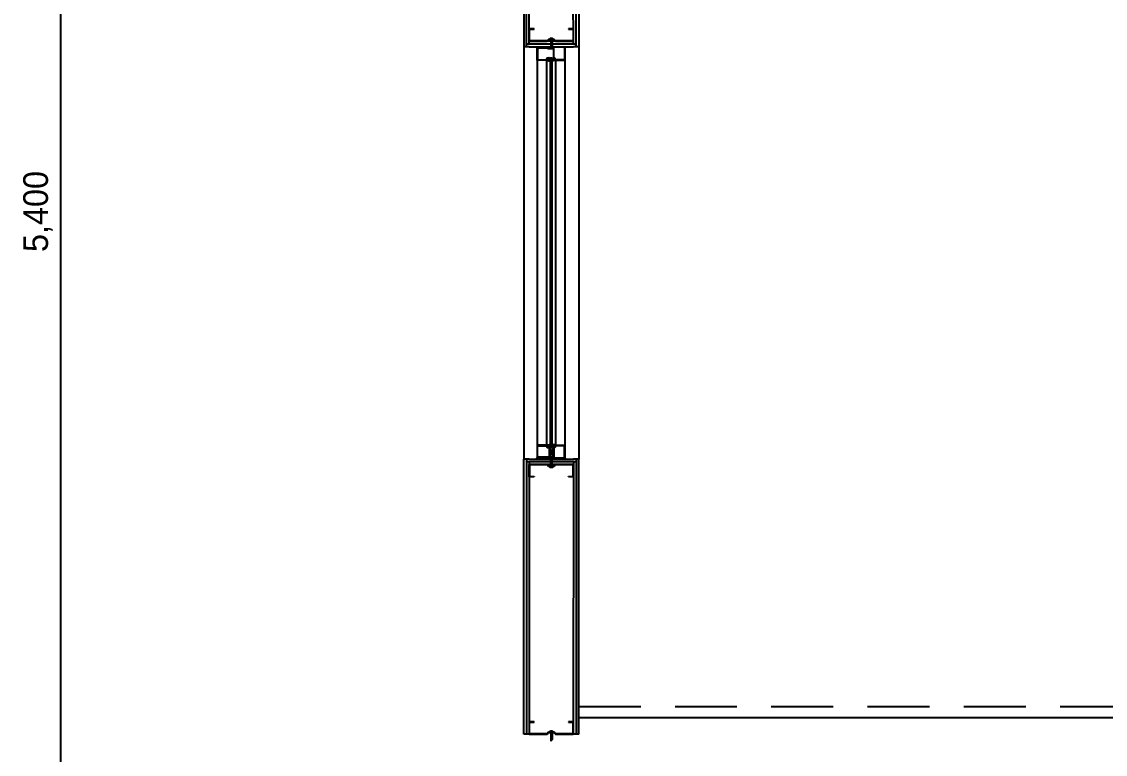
# Model space of a CAD drawing. Header units: millimetres. Extents: x 19868 to 801382, y -4805 to 85279.
# Drawn here: x 520762 to 524703, y 43005 to 45669 of the extents above; entities that cross this region are included whole.
import ezdxf

# ---------------------------------------------------------------- set-up
doc = ezdxf.new("R2010")
doc.units = ezdxf.units.MM
doc.header["$LTSCALE"] = 250
doc.linetypes.add('HID', pattern=[2.8, 1.8, -1])
doc.linetypes.add('HIDDEN', pattern=[9.525, 6.35, -3.175])
doc.layers.get('Defpoints').update_dxf_attribs({"color": 151})
for name, color, linetype in [('8입면선', 8, 'Continuous'), ('A-ELE-8', 8, 'Continuous'), ('A-FIN-8', 8, 'Continuous'), ('A-WALL-D', 7, 'Continuous'), ('CONTINUOUS', 2, 'Continuous'), ('GAGAM-DT', 7, 'Continuous'), ('Gasket', 7, 'Continuous'), ('GLASS', 7, 'Continuous'), ('PROFILE', 40, 'Continuous'), ('인테리어', 7, 'HIDDEN'), ('입면', 7, 'Continuous')]:
    doc.layers.add(name, color=color, linetype=linetype)
doc.layers.add('CK', color=221, linetype='Continuous', plot=False)
doc.styles.add('Gdim', font='')
doc.styles.get('Gdim').set_extended_font_data('Dotum')
doc.dimstyles.new('Gdim50', dxfattribs={"dimscale": 30, "dimtxt": 3, "dimasz": 6, "dimexe": 1.5, "dimexo": 2, "dimgap": 1, "dimtad": 1, "dimdec": 0, "dimzin": 0, "dimdsep": 46, "dimlunit": 6, "dimtxsty": 'Gdim', "dimblk": 'DOTSMALL', "dimcen": 1.5, "dimdle": 1.5, "dimclrd": 256, "dimclre": 256, "dimclrt": 256, "dimazin": 0, "dimtfac": 1, "dimtdec": 0, "dimtix": 1, "dimtmove": 2, "dimatfit": 3, "dimldrblk": 'DOTSMALL', "dimfxl": 1.5, "dimtolj": 1, "dimtzin": 0, "dimlwd": -1, "dimlwe": -1, "dimarcsym": 1})

# ---------------------------------------------------------------- blocks, each defined once
blk = doc.blocks.new('A$Cf68d5cad')
at = {"layer": 'CONTINUOUS', "color": 252}
for p, q in [((-21.9, 1496.9), (-21.9, 3.1)), ((78.1, 1496.9), (78.1, 3.1))]:
    blk.add_line(p, q, dxfattribs=at)
at = {"layer": 'Gasket'}
for p, q in [((-15.6, 1496.9), (-15.6, 1500)), ((-15.6, 1496.9), (71.9, 1500)), ((71.9, 1496.9), (71.9, 1500)), ((71.9, 1496.9), (-15.6, 1496.9)), ((12, 1450), (12, 50)), ((44.2, 1450), (44.2, 50)), ((21.9, 41.7), (34.4, 7.8)), ((34.4, 41.7), (21.9, 7.8)), ((-15.6, 3.1), (-15.6, 0)), ((71.9, 3.1), (-15.6, 3.1)), ((-15.6, 3.1), (71.9, 0)), ((71.9, 3.1), (71.9, 0))]:
    blk.add_line(p, q, dxfattribs=at)
for points in [[(24.1, 1452.2, 1.135031), (25, 1452.2), (25, 1453.5, 0.171765), (24.1, 1455.9), (22, 1457.9, 0.685209), (20.3, 1457.2), (20.3, 1452.6, -0.392801), (19.3, 1451.6), (17.9, 1451.6, -0.348913), (17, 1452.3), (16.5, 1454.6, -0.715366), (16.8, 1454.8), (17.2, 1454.5, 0.906596), (17.5, 1454.8), (16.2, 1456.4, 0.467885), (15.4, 1456.4), (14.3, 1455.1, 1), (14.6, 1454.8), (14.7, 1455, -0.782404), (15.1, 1454.8), (14.4, 1451.5, 1.387104), (14.4, 1451.5), (14.4, 1450.2, -0.336185), (14.2, 1450), (12.2, 1450, 0.414214), (12, 1449.8), (12, 1449.5, 0.39391), (12.6, 1448.9), (16.2, 1448.6), (20.3, 1448.1, -0.013091), (20.3, 1448.1), (22.5, 1447.7, -0.337777), (24.3, 1446, 1.032488), (25, 1446), (25, 1446.9, 0.117038), (24.9, 1447.3, 0.099588), (23.3, 1449.9, -0.120044), (22.8, 1451), (22.8, 1452.4, 0.143836), (22.5, 1453.5, -1.114612), (23.7, 1454.1, -0.087095), (24.1, 1452.1)], [(32.2, 1452.2, -1.034736), (31.3, 1452.2), (31.3, 1453.5, -0.199016), (32.3, 1455.9), (34.3, 1457.9, -0.685209), (35.9, 1457.2), (35.9, 1452.6, 0.392801), (36.9, 1451.6), (38.3, 1451.6, 0.348913), (39.3, 1452.3), (39.8, 1454.6, 0.715366), (39.5, 1454.8), (39.1, 1454.5, -0.906596), (38.8, 1454.8), (40.1, 1456.4, -0.467885), (40.8, 1456.4), (41.9, 1455.1, -1), (41.6, 1454.8), (41.5, 1455, 0.782404), (41.2, 1454.8), (41.8, 1451.5, -1.387104), (41.8, 1451.5), (41.8, 1450.2, 0.336185), (42.1, 1450), (44, 1450, -0.414214), (44.2, 1449.8), (44.2, 1449.5, -0.39391), (43.7, 1448.9), (40.1, 1448.6), (35.9, 1448.1, 0.013091), (35.9, 1448.1), (33.8, 1447.7, 0.322017), (32, 1446, -0.927628), (31.3, 1446), (31.3, 1446.9, -0.117038), (31.3, 1447.3, -0.049414), (33, 1449.9, 0.132461), (33.4, 1451), (33.4, 1452.4, -0.143836), (33.8, 1453.5, 1.147872), (32.6, 1454.1, 0.087095), (32.2, 1452.1)], [(24.1, 47.8, -1.135031), (25, 47.8), (25, 46.5, -0.171765), (24.1, 44.1), (22, 42.1, -0.685209), (20.3, 42.8), (20.3, 47.4, 0.392801), (19.3, 48.4), (17.9, 48.4, 0.348913), (17, 47.7), (16.5, 45.4, 0.715366), (16.8, 45.2), (17.2, 45.5, -0.906596), (17.5, 45.2), (16.2, 43.6, -0.467885), (15.4, 43.6), (14.3, 44.9, -1), (14.6, 45.2), (14.7, 45, 0.782404), (15.1, 45.2), (14.4, 48.5, -1.387104), (14.4, 48.5), (14.4, 49.8, 0.336185), (14.2, 50), (12.2, 50, -0.414214), (12, 50.2), (12, 50.5, -0.39391), (12.6, 51.1), (16.2, 51.4), (20.3, 51.9, 0.013091), (20.3, 51.9), (22.5, 52.3, 0.337777), (24.3, 54, -1.032488), (25, 54), (25, 53.1, -0.117038), (24.9, 52.7, -0.099588), (23.3, 50.2, 0.120044), (22.8, 49), (22.8, 47.6, -0.143836), (22.5, 46.5, 1.114612), (23.7, 45.9, 0.087095), (24.1, 47.9)], [(32.2, 47.8, 1.034736), (31.3, 47.8), (31.3, 46.5, 0.199016), (32.3, 44.1), (34.3, 42.1, 0.685209), (35.9, 42.8), (35.9, 47.4, -0.392801), (36.9, 48.4), (38.3, 48.4, -0.348913), (39.3, 47.7), (39.8, 45.4, -0.715366), (39.5, 45.2), (39.1, 45.5, 0.906596), (38.8, 45.2), (40.1, 43.6, 0.467885), (40.8, 43.6), (41.9, 44.9, 1), (41.6, 45.2), (41.5, 45, -0.782404), (41.2, 45.2), (41.8, 48.5, 1.387104), (41.8, 48.5), (41.8, 49.8, -0.336185), (42.1, 50), (44, 50, 0.414214), (44.2, 50.2), (44.2, 50.5, 0.39391), (43.7, 51.1), (40.1, 51.4), (35.9, 51.9, -0.013091), (35.9, 51.9), (33.8, 52.3, -0.322017), (32, 54, 0.927628), (31.3, 54), (31.3, 53.1, 0.117038), (31.3, 52.7, 0.049414), (33, 50.2, -0.132461), (33.4, 49), (33.4, 47.6, 0.143836), (33.8, 46.5, -1.147872), (32.6, 45.9, -0.087095), (32.2, 47.9)]]:
    blk.add_lwpolyline(points, format="xyb", dxfattribs=at)
blk.add_lwpolyline([(21.9, 41.7), (21.9, 7.8), (34.4, 7.8), (34.4, 41.7)], close=True, dxfattribs=at)
for centre in [(20.3, 1449.9), (35.9, 1449.9), (20.3, 50.1), (35.9, 50.1)]:
    blk.add_circle(centre, 0.234, dxfattribs=at)
for centre, radius, start, end in [((-30.5, 1493), 8.91, 15.2551, 52.125), ((-33.6, 1498.5), 14.8, 352.9787, 5.8547), ((89.7, 1498.2), 14.8, 172.9787, 187.0213), ((86.7, 1493), 8.91, 127.875, 164.7449), ((-30.5, 7), 8.91, 307.875, 344.7449), ((-33.6, 1.5), 14.8, 354.1453, 7.0213), ((89.7, 1.8), 14.8, 172.9787, 187.0213), ((86.7, 7), 8.91, 195.2551, 232.125)]:
    blk.add_arc(centre, radius, start, end, dxfattribs=at)
at = {"layer": 'GLASS', "color": 1}
for p, q in [((25, 1458.3), (25, 41.7)), ((25, 1458.3), (31.3, 1458.3)), ((28.1, 1458.3), (28.1, 41.7)), ((31.3, 1458.3), (31.3, 41.7))]:
    blk.add_line(p, q, dxfattribs=at)
at = {"layer": 'PROFILE', "color": 4}
for points in [[(15.6, 1456.9, 0.414214), (14.6, 1455.9), (14.6, 1455.5, -0.198912), (14.6, 1455.3), (14.3, 1455.1, 0.414214), (14.3, 1454.8), (14.6, 1454.5, -0.414214), (14.6, 1454.2), (14.3, 1453.9, 0.414214), (14.3, 1453.7), (14.6, 1453.4, -0.414214), (14.6, 1453.1), (14.5, 1453, 0.198912), (14.4, 1452.9), (14.4, 1450.4, -0.414214), (14, 1450), (-21.5, 1450, -0.414214), (-21.9, 1450.4), (-21.9, 1496.7, -0.414214), (-21.7, 1496.9), (-21.5, 1496.9, -0.364394), (-21.1, 1496.5), (-20.6, 1493.8, 0.364394), (-20.5, 1493.7), (-18.2, 1493.7, 0.608812), (-18, 1494), (-18.5, 1494.7, -0.608812), (-18.3, 1495), (16.5, 1495, -0.06258), (16.6, 1495), (18.4, 1494.5, -0.975312), (18.2, 1493.4), (15.8, 1493.9), (15.1, 1493.7, -0.045198), (15.1, 1493.7), (-16.1, 1493.7, 0.414214), (-16.5, 1493.3), (-16.5, 1492.9, -0.414214), (-17.3, 1492.2), (-20.2, 1492.2, 0.414214), (-20.6, 1491.8), (-20.6, 1452.2, 0.414214), (-19.9, 1451.4), (12.3, 1451.4, 0.414214), (13.1, 1452.2), (13.1, 1455.9, -0.414214), (15.4, 1458.3), (19.8, 1458.3, -0.414214), (20.3, 1457.8), (20.3, 1456.8, -0.266648), (20.2, 1456.6, 0.575732), (20.2, 1456, -0.267949), (20.3, 1455.8), (20.3, 1454.8, -0.267949), (20.2, 1454.6, 0.575732), (20.2, 1454.1, -0.266648), (20.3, 1453.8), (20.3, 1453.3, -0.414214), (18.6, 1451.6), (18.2, 1451.6, -0.267949), (17.3, 1452.1), (17.1, 1452.4, -0.57735), (18, 1453.9), (18.1, 1453.9, 0.414214), (18.6, 1454.4), (18.6, 1456.4, 0.414214), (18.1, 1456.9)], [(41.7, 1454.5, 0.414597), (41.7, 1454.2), (42, 1453.9, -0.414597), (42, 1453.7), (41.7, 1453.4, 0.414597), (41.7, 1453.1), (41.8, 1453, -0.198912), (41.8, 1452.9), (41.8, 1450.4, 0.414214), (42.2, 1450), (77.7, 1450, 0.414214), (78.1, 1450.4), (78.1, 1496.5, 0.414214), (77.7, 1496.9), (75.5, 1496.9, 1), (75.5, 1495.9), (76.4, 1495.9, -0.414214), (76.8, 1495.5), (76.8, 1452.2, -0.414214), (76.1, 1451.4), (43.9, 1451.4, -0.414214), (43.1, 1452.2), (43.1, 1455.8, 0.414214), (40.7, 1458.2), (39.2, 1458.2, -0.414214), (38.7, 1458.7), (38.7, 1496.5, 0.414214), (38.3, 1496.9), (37.9, 1496.9, 0.414214), (37.5, 1496.5), (37.5, 1493.9, -0.414214), (37.1, 1493.5), (21.6, 1493.5, -0.414214), (21.2, 1493.9), (21.2, 1496.5, 0.414214), (20.8, 1496.9), (20.4, 1496.9, 0.267949), (20, 1496.7, -0.267949), (19.7, 1496.5), (-18.5, 1496.5, -0.267949), (-18.9, 1496.7, 0.267949), (-19.2, 1496.9), (-19.7, 1496.9, 0.414214), (-20.1, 1496.5), (-20.1, 1494.1, 0.414214), (-19.7, 1493.7), (-18.5, 1493.7, 0.605283), (-18.3, 1494.1), (-18.8, 1494.9, -0.605283), (-18.6, 1495.2), (19.6, 1495.2, -0.414214), (20, 1494.8), (20, 1493.7, -0.414214), (19.6, 1493.3), (16.5, 1493.3, 0.414214), (16.1, 1492.9), (16.1, 1492.6, 0.414214), (16.5, 1492.2), (28.8, 1492.2, 0.198912), (29.1, 1492.3), (29.2, 1492.5, -0.414214), (29.5, 1492.5), (29.6, 1492.3, 0.198912), (29.9, 1492.2), (37.1, 1492.2, -0.414214), (37.5, 1491.8), (37.5, 1459.2, -0.414214), (37, 1458.7), (36.4, 1458.7, 0.414214), (35.9, 1458.2), (35.9, 1456.9, 0.288522), (36.1, 1456.7, -0.629441), (36.1, 1456, 0.288522), (35.9, 1455.7), (35.9, 1455, 0.288522), (36.1, 1454.7, -0.629441), (36.1, 1454, 0.288522), (35.9, 1453.7), (35.9, 1453.4, 0.414214), (37.7, 1451.6), (38.1, 1451.6, 0.267949), (38.9, 1452.1), (39.1, 1452.5, 0.57735), (38.3, 1453.9), (38.2, 1453.9, -0.414214), (37.7, 1454.4), (37.7, 1456.4, -0.414214), (38.2, 1456.9), (40.7, 1456.9, -0.414214), (41.6, 1455.9), (41.6, 1455.5, 0.199082), (41.7, 1455.3), (42, 1455.1, -0.414597), (42, 1454.8)], [(15.6, 43.1, -0.414214), (14.6, 44.1), (14.6, 44.5, 0.198912), (14.6, 44.7), (14.3, 44.9, -0.414214), (14.3, 45.2), (14.6, 45.5, 0.414214), (14.6, 45.8), (14.3, 46.1, -0.414214), (14.3, 46.3), (14.6, 46.6, 0.414214), (14.6, 46.9), (14.5, 47, -0.198912), (14.4, 47.1), (14.4, 49.6, 0.414214), (14, 50), (-21.5, 50, 0.414214), (-21.9, 49.6), (-21.9, 3.3, 0.414214), (-21.7, 3.1), (-21.5, 3.1, 0.364394), (-21.1, 3.5), (-20.6, 6.2, -0.364394), (-20.5, 6.3), (-18.2, 6.3, -0.608812), (-18, 6), (-18.5, 5.3, 0.608812), (-18.3, 5), (16.5, 5, 0.06258), (16.6, 5), (18.4, 5.5, 0.975312), (18.2, 6.6), (15.8, 6.2), (15.1, 6.3, 0.045198), (15.1, 6.3), (-16.1, 6.3, -0.414214), (-16.5, 6.7), (-16.5, 7.1, 0.414214), (-17.3, 7.8), (-20.2, 7.8, -0.414214), (-20.6, 8.2), (-20.6, 47.8, -0.414214), (-19.9, 48.6), (12.3, 48.6, -0.414214), (13.1, 47.8), (13.1, 44.1, 0.414214), (15.4, 41.7), (19.8, 41.7, 0.414214), (20.3, 42.2), (20.3, 43.2, 0.266648), (20.2, 43.4, -0.575732), (20.2, 44, 0.267949), (20.3, 44.2), (20.3, 45.2, 0.267949), (20.2, 45.4, -0.575732), (20.2, 45.9, 0.266648), (20.3, 46.2), (20.3, 46.7, 0.414214), (18.6, 48.4), (18.2, 48.4, 0.267949), (17.3, 47.9), (17.1, 47.6, 0.57735), (18, 46.1), (18.1, 46.1, -0.414214), (18.6, 45.6), (18.6, 43.6, -0.414214), (18.1, 43.1)]]:
    blk.add_lwpolyline(points, format="xyb", close=True, dxfattribs=at)
at = {"layer": 'PROFILE', "color": 4, "linetype": 'Continuous'}
blk.add_lwpolyline([(41.7, 45.5, -0.414597), (41.7, 45.8), (42, 46.1, 0.414597), (42, 46.3), (41.7, 46.6, -0.414597), (41.7, 46.9), (41.8, 47, 0.198912), (41.8, 47.1), (41.8, 49.6, -0.414214), (42.2, 50), (77.7, 50, -0.414214), (78.1, 49.6), (78.1, 3.5, -0.414214), (77.7, 3.1), (75.5, 3.1, -1), (75.5, 4.1), (76.4, 4.1, 0.414214), (76.8, 4.5), (76.8, 47.8, 0.414214), (76.1, 48.6), (43.9, 48.6, 0.414214), (43.1, 47.8), (43.1, 44.2, -0.414214), (40.7, 41.8), (39.2, 41.8, 0.414214), (38.7, 41.3), (38.7, 3.5, -0.414214), (38.3, 3.1), (37.9, 3.1, -0.414214), (37.5, 3.5), (37.5, 6.1, 0.414214), (37.1, 6.5), (21.6, 6.5, 0.414214), (21.2, 6.1), (21.2, 3.5, -0.414214), (20.8, 3.1), (20.4, 3.1, -0.267949), (20, 3.3, 0.267949), (19.7, 3.5), (-18.5, 3.5, 0.267949), (-18.9, 3.3, -0.267949), (-19.2, 3.1), (-19.7, 3.1, -0.414214), (-20.1, 3.5), (-20.1, 5.9, -0.414214), (-19.7, 6.3), (-18.5, 6.3, -0.605283), (-18.3, 5.9), (-18.8, 5.1, 0.605283), (-18.6, 4.8), (19.6, 4.8, 0.414214), (20, 5.2), (20, 6.3, 0.414214), (19.6, 6.7), (16.5, 6.7, -0.414214), (16.1, 7.1), (16.1, 7.4, -0.414214), (16.5, 7.8), (28.8, 7.8, -0.198912), (29.1, 7.7), (29.2, 7.5, 0.414214), (29.5, 7.5), (29.6, 7.7, -0.198912), (29.9, 7.8), (37.1, 7.8, 0.414214), (37.5, 8.2), (37.5, 40.8, 0.414214), (37, 41.3), (36.4, 41.3, -0.414214), (35.9, 41.8), (35.9, 43.1, -0.288522), (36.1, 43.3, 0.629441), (36.1, 44, -0.288522), (35.9, 44.3), (35.9, 45, -0.288522), (36.1, 45.3, 0.629441), (36.1, 46, -0.288522), (35.9, 46.3), (35.9, 46.6, -0.414214), (37.7, 48.4), (38.1, 48.4, -0.267949), (38.9, 47.9), (39.1, 47.5, -0.57735), (38.3, 46.1), (38.2, 46.1, 0.414214), (37.7, 45.6), (37.7, 43.6, 0.414214), (38.2, 43.1), (40.7, 43.1, 0.414214), (41.6, 44.1), (41.6, 44.5, -0.199082), (41.7, 44.7), (42, 44.9, 0.414597), (42, 45.2)], format="xyb", close=True, dxfattribs=at)
blk = doc.blocks.new('_DotSmall')
at = {"color": 0, "linetype": 'ByBlock', "const_width": 0.5}
blk.add_lwpolyline([(-0.0625, 0, 1), (0.0625, 0, 1)], format="xyb", close=True, dxfattribs=at)
blk = doc.blocks.new('*D81')
at = {"layer": 'CK', "transparency": 16777216}
for p, q in [((520905.2, 42233.9), (520905.2, 47723.9)), ((521043.4, 47678.9), (520860.2, 47678.9)), ((521043.4, 42278.9), (520860.2, 42278.9))]:
    blk.add_line(p, q, dxfattribs=at)
at = {"layer": 'Defpoints', "color": 0, "transparency": 16777216}
for p in [(520905.2, 47678.9), (521103.4, 47678.9), (521103.4, 42278.9)]:
    blk.add_point(p, dxfattribs=at)
at = {"layer": 'CK', "transparency": 16777216, "xscale": 180, "yscale": 180, "zscale": 180}
for p, rotation in [((520905.2, 47678.9), 90), ((520905.2, 42278.9), 270)]:
    blk.add_blockref('_DotSmall', p, dxfattribs=dict(at, rotation=rotation))
at = {"layer": 'CK', "transparency": 16777216, "insert": (520821.4, 44978.9), "char_height": 90, "attachment_point": 5, "rotation": 90, "style": 'Gdim'}
blk.add_mtext('\\A1;5,400', dxfattribs=at)
blk = doc.blocks.new('*U126')
at = {"layer": '8입면선', "color": 8}
for p, q in [((10, 0), (9.7, 2991.3)), ((190, 0), (189.7, 2991.3)), ((190, 10), (10, 10))]:
    blk.add_line(p, q, dxfattribs=at)
at = {"layer": 'A-WALL-D'}
for p, q in [((-0.3, 2991.3), (0, 0)), ((19.7, 2991.3), (-0.3, 2991.3)), ((20, 10), (19.7, 2991.3)), ((180, 10), (179.7, 2991.3)), ((199.7, 2991.3), (179.7, 2991.3)), ((199.7, 2991.3), (200, 0)), ((20, 0), (0, 0)), ((180, 20), (20, 20)), ((20, 0), (180, 0)), ((200, 0), (180, 0))]:
    blk.add_line(p, q, dxfattribs=at)
at = {"layer": 'GAGAM-DT', "color": 8}
for p, q in [((97.3, 2985.5), (97.3, 3016.9)), ((102.3, 3011.4), (97.3, 3016.9)), ((102.3, 2985.5), (102.3, 3011.4)), ((104.8, 2985.5), (94.8, 2985.5)), ((94.8, 2985.5), (94.8, 2982)), ((103.3, 2980.5), (96.4, 2980.5)), ((97.3, 2985.5), (97.3, 2980.5)), ((102.3, 2985.5), (102.3, 2980.5)), ((104.8, 2985.5), (104.8, 2982)), ((95.1, 25.8), (95.1, 29.3)), ((105.1, 25.8), (95.1, 25.8)), ((103.6, 30.8), (96.7, 30.8)), ((97.6, 25.8), (97.6, 30.8)), ((97.6, 25.8), (97.6, -5.6)), ((102.6, 25.8), (102.6, 30.8)), ((102.6, 25.8), (102.6, -0.1)), ((105.1, 25.8), (105.1, 29.3)), ((102.6, -0.1), (97.6, -5.6))]:
    blk.add_line(p, q, dxfattribs=at)
for centre, start, end in [((96.4, 2982), 180, 270), ((103.3, 2982), 270, 0), ((96.7, 29.3), 90, 180), ((103.6, 29.3), 0, 90)]:
    blk.add_arc(centre, 1.51, start, end, dxfattribs=at)
at = {"layer": '입면', "color": 6}
for p, q in [((19.7, 2946.3), (19.7, 2991.3)), ((19.7, 2991.3), (85, 2991.3)), ((84.5, 2990.1), (20.9, 2990.1)), ((20.9, 2990.1), (20.9, 2947.5)), ((89.5, 2984.3), (84.5, 2990.1)), ((85, 2991.3), (90, 2985.5)), ((109.9, 2984.3), (89.5, 2984.3)), ((90, 2985.5), (109.4, 2985.5)), ((109.4, 2985.5), (114.3, 2991.3)), ((114.9, 2990.1), (109.9, 2984.3)), ((114.3, 2991.3), (179.7, 2991.3)), ((178.5, 2990.1), (114.9, 2990.1)), ((178.5, 2947.5), (178.5, 2990.1)), ((179.7, 2991.3), (179.7, 2946.3)), ((37.5, 2946.3), (19.7, 2946.3)), ((20.9, 2947.5), (37.5, 2947.5)), ((37.5, 2947.5), (37.5, 2946.3)), ((161.8, 2946.3), (161.8, 2947.5)), ((161.8, 2947.5), (178.5, 2947.5)), ((179.7, 2946.3), (161.8, 2946.3)), ((37.8, 65), (20, 65)), ((20, 65), (20, 20)), ((21.2, 21.2), (21.2, 63.8)), ((21.2, 63.8), (37.8, 63.8)), ((37.8, 63.8), (37.8, 65)), ((180, 65), (162.2, 65)), ((162.2, 65), (162.2, 63.8)), ((162.2, 63.8), (178.8, 63.8)), ((178.8, 63.8), (178.8, 21.2)), ((180, 20), (180, 65)), ((20, 20), (85.3, 20)), ((84.8, 21.2), (21.2, 21.2)), ((89.8, 27), (84.8, 21.2)), ((85.3, 20), (90.3, 25.8)), ((110.2, 27), (89.8, 27)), ((90.3, 25.8), (109.7, 25.8)), ((109.7, 25.8), (114.7, 20)), ((115.2, 21.2), (110.2, 27)), ((114.7, 20), (180, 20)), ((178.8, 21.2), (115.2, 21.2))]:
    blk.add_line(p, q, dxfattribs=at)
blk = doc.blocks.new('*U127')
at = {"layer": '8입면선', "color": 8}
for p, q in [((10, 0), (9.9, 1000)), ((190, 0), (189.9, 1000)), ((190, 10), (10, 10))]:
    blk.add_line(p, q, dxfattribs=at)
at = {"layer": 'A-WALL-D'}
for p, q in [((-0.1, 1000), (0, 0)), ((19.9, 1000), (-0.1, 1000)), ((20, 10), (19.9, 1000)), ((180, 10), (179.9, 1000)), ((199.9, 1000), (179.9, 1000)), ((199.9, 1000), (200, 0)), ((20, 0), (0, 0)), ((180, 20), (20, 20)), ((20, 0), (180, 0)), ((200, 0), (180, 0))]:
    blk.add_line(p, q, dxfattribs=at)
at = {"layer": 'GAGAM-DT', "color": 8}
for p, q in [((97.6, 994.2), (97.6, 1025.6)), ((102.6, 1020.1), (97.6, 1025.6)), ((105.1, 994.2), (95.1, 994.2)), ((95.1, 994.2), (95.1, 990.7)), ((103.5, 989.2), (96.6, 989.2)), ((97.6, 994.2), (97.6, 989.2)), ((102.6, 994.2), (102.6, 1020.1)), ((102.6, 994.2), (102.6, 989.2)), ((105.1, 994.2), (105.1, 990.7)), ((95.1, 25.8), (95.1, 29.3)), ((105.1, 25.8), (95.1, 25.8)), ((103.6, 30.8), (96.7, 30.8)), ((97.6, 25.8), (97.6, 30.8)), ((97.6, 25.8), (97.6, -5.6)), ((102.6, 25.8), (102.6, 30.8)), ((102.6, 25.8), (102.6, -0.1)), ((105.1, 25.8), (105.1, 29.3)), ((102.6, -0.1), (97.6, -5.6))]:
    blk.add_line(p, q, dxfattribs=at)
for centre, start, end in [((96.6, 990.7), 180, 270), ((103.5, 990.7), 270, 0), ((96.7, 29.3), 90, 180), ((103.6, 29.3), 0, 90)]:
    blk.add_arc(centre, 1.51, start, end, dxfattribs=at)
at = {"layer": '입면', "color": 6}
for p, q in [((19.9, 955), (19.9, 1000)), ((19.9, 1000), (85.3, 1000)), ((84.7, 998.8), (21.1, 998.8)), ((21.1, 998.8), (21.1, 956.2)), ((89.7, 993), (84.7, 998.8)), ((85.3, 1000), (90.2, 994.2)), ((110.2, 993), (89.7, 993)), ((90.2, 994.2), (109.6, 994.2)), ((109.6, 994.2), (114.6, 1000)), ((115.1, 998.8), (110.2, 993)), ((114.6, 1000), (179.9, 1000)), ((178.7, 998.8), (115.1, 998.8)), ((178.7, 956.2), (178.7, 998.8)), ((179.9, 1000), (179.9, 955)), ((37.8, 955), (19.9, 955)), ((21.1, 956.2), (37.8, 956.2)), ((37.8, 956.2), (37.8, 955)), ((162.1, 955), (162.1, 956.2)), ((162.1, 956.2), (178.7, 956.2)), ((179.9, 955), (162.1, 955)), ((37.8, 65), (20, 65)), ((20, 65), (20, 20)), ((21.2, 21.2), (21.2, 63.8)), ((21.2, 63.8), (37.8, 63.8)), ((37.8, 63.8), (37.8, 65)), ((180, 65), (162.2, 65)), ((162.2, 65), (162.2, 63.8)), ((162.2, 63.8), (178.8, 63.8)), ((178.8, 63.8), (178.8, 21.2)), ((180, 20), (180, 65)), ((20, 20), (85.3, 20)), ((84.8, 21.2), (21.2, 21.2)), ((89.8, 27), (84.8, 21.2)), ((85.3, 20), (90.3, 25.8)), ((110.2, 27), (89.8, 27)), ((90.3, 25.8), (109.7, 25.8)), ((109.7, 25.8), (114.7, 20)), ((115.2, 21.2), (110.2, 27)), ((114.7, 20), (180, 20)), ((178.8, 21.2), (115.2, 21.2))]:
    blk.add_line(p, q, dxfattribs=at)

msp = doc.modelspace()

# ---------------------------------------------------------------- linework, layer by layer
at = {"layer": 'A-ELE-8'}
for p, q in [((522588.3, 45578.9), (522588.3, 44078.9)), ((522788.3, 45578.9), (522788.3, 44078.9))]:
    msp.add_line(p, q, dxfattribs=at)
at = {"layer": 'A-FIN-8'}
msp.add_line((522788.2, 43138.9), (528638.2, 43138.9), dxfattribs=at)
at = {"layer": '인테리어', "linetype": 'HID', "ltscale": 0.5}
msp.add_line((522788.2, 43178.9), (528638.2, 43178.9), dxfattribs=at)

# ---------------------------------------------------------------- block references
at = {"layer": 'A-WALL-D'}
msp.add_blockref('*U126', (522588.3, 45577.6), dxfattribs=at)
at = {"layer": 'A-WALL-D', "xscale": -1, "rotation": 180}
msp.add_blockref('*U127', (522588.3, 44078.9), dxfattribs=at)
at = {"layer": 'GLASS'}
msp.add_blockref('A$Cf68d5cad', (522658.9, 44078.9), dxfattribs=at)

# ---------------------------------------------------------------- dimensions: what is measured, and where the dimension line sits
at = {"layer": 'CK'}
dim = msp.add_linear_dim(base=(520905.2, 47678.9), p1=(521103.4, 42278.9), p2=(521103.4, 47678.9), angle=90, dimstyle='Gdim50', dxfattribs=at)
dim.commit()
dim.dimension.update_dxf_attribs({"geometry": '*D81', "text_midpoint": (520821.4, 44978.9)})

doc.saveas('drawing.dxf')
